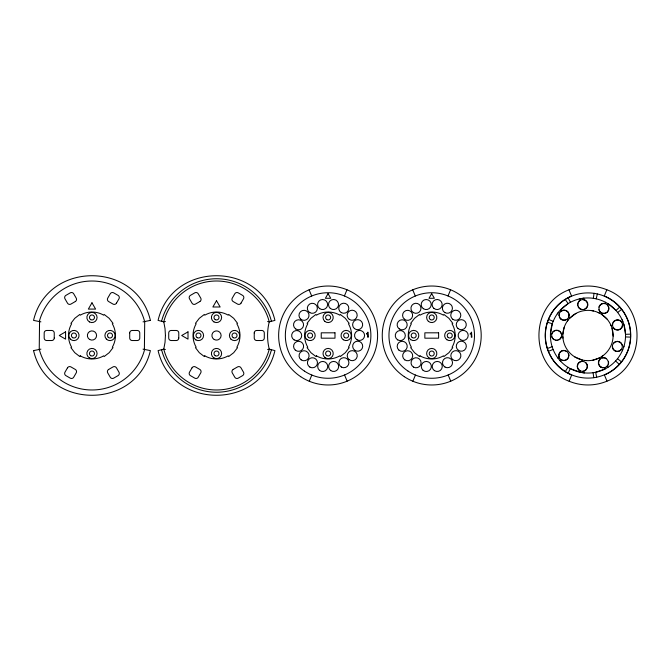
<?xml version="1.0" encoding="UTF-8"?>
<svg xmlns="http://www.w3.org/2000/svg" width="671" height="671" viewBox="0 0 671 671"><rect width="100%" height="100%" fill="white"/><g stroke="black" fill="none" stroke-linecap="round" stroke-linejoin="round"><path stroke-width="1.01" d="M550.463 334.074L552.292 323.774L547.511 322.206M562.868 334.116L564.185 327.339M593.332 298.318L594.045 293.336L594.598 293.42M161.585 321.3L161.929 319.933A56.75 56.75 0 0 1 270.732 318.775L271.42 321.3M271.42 349.7L271.076 351.067A56.75 56.75 0 0 1 162.281 352.225L161.594 349.7M623.644 347.226L624.005 346.127M622.311 350.74L622.747 349.675M309.264 381.237L311.814 375.03M344.416 295.97L346.974 289.763M412.875 381.237L415.433 375.03M448.027 295.97L450.585 289.763M569.125 381.237L571.684 375.03A42.759 42.759 0 0 1 571.549 296.02L568.974 289.83C528.857 304.701 528.958 366.492 569.125 381.237A49.469 49.469 0 0 0 606.987 381.17C647.104 366.299 647.003 304.508 606.836 289.763A49.469 49.469 0 0 0 568.974 289.83M606.836 289.763L604.277 295.97A42.759 42.759 0 0 1 604.412 374.98L606.987 381.17M567.859 373.042A42.592 42.592 0 0 1 548.433 351.327L548.232 350.807A42.592 42.592 0 0 1 547.427 348.526L547.31 348.174A42.592 42.592 0 0 1 580.717 293.529A42.592 42.592 0 0 1 630.539 333.781L630.555 334.158A42.592 42.592 0 0 1 621.455 361.837L621.111 362.273A42.592 42.592 0 0 1 568.186 373.219L570.233 368.605L580.063 372.195M565.284 371.549L567.968 367.289M567.423 321.006L567.951 320.293L566.894 319.396A5.032 5.032 0 0 1 559.287 316.972M557.282 313.852L558.473 312.283M615.592 360.973L619.283 364.378M619.727 307.1L615.978 310.455L608.949 304.332L607.968 303.72L607.314 304.852A5.032 5.032 0 0 1 602.432 313.248L601.728 314.447L606.945 318.977M617.655 312.468L621.631 309.39M602.784 355.831L601.593 356.645L602.281 357.844A5.032 5.032 0 0 1 606.098 358.364M565.208 299.501L568.178 303.577L560.369 310.027L561.149 311.134A5.032 5.032 0 0 1 568.572 317.408L569.637 318.297L575.953 313.407A25.154 25.154 0 0 1 613.126 336.129A25.154 25.154 0 0 1 574.854 356.964A25.154 25.154 0 0 1 575.953 313.407M608.06 367.247L607.112 366.282A5.032 5.032 0 0 0 607.918 365.242M548.433 351.327L553.105 349.457M547.427 348.526L552.116 346.681M33.55 350.606L40.914 349.138M150.396 320.394L143.032 321.862M165.401 321.484L163.766 321.862L158.079 320.394C171.927 260.851 261.086 260.843 274.925 320.394L269.239 321.862L267.603 321.484M267.612 349.516L269.247 349.138L274.925 350.606C261.078 410.149 171.927 410.157 158.088 350.606L163.766 349.138L165.401 349.516M592.803 360.184L599.329 357.937L600.025 359.144A5.032 5.032 0 0 0 604.856 367.574L605.502 368.706L604.479 369.243L595.663 372.271L596.695 377.194M579.174 298.981L580.298 298.746M584.013 298.142L582.864 298.301L583.091 299.593A5.032 5.032 0 0 1 584.743 309.163M630.555 334.158L625.523 334.309L623.837 324.319L622.495 324.454A5.032 5.032 0 0 1 613.353 327.742M40.906 321.862L33.55 320.394C47.364 260.935 136.381 260.809 150.346 320.226M143.04 349.138L150.396 350.606C136.582 410.065 47.566 410.199 33.6 350.765M625.515 336.934L630.539 337.127M584.818 360.444L585.699 360.553M582.621 372.657L584.584 372.908M591.889 310.648L593.5 310.958M597.333 293.948L596.225 298.855M548.534 319.413L553.198 321.317M598.188 312.51L599.48 313.139M574.854 356.964L582.252 359.983L582.009 361.35A5.032 5.032 0 0 0 580.289 370.92M605.435 302.235L605.066 303.535A5.032 5.032 0 0 0 598.893 307.075M617.505 358.725L621.455 361.837M560.755 361.384L559.991 360.52L560.99 359.69A5.032 5.032 0 0 0 568.614 357.316M557.609 357.609L558.322 358.524L559.32 357.685A5.032 5.032 0 0 1 566.785 351.47M568.102 297.823L570.451 302.277M610.811 324.949L611.164 325.762M622.076 319.74L622.839 321.56L621.614 321.996A5.032 5.032 0 0 0 615.777 320.142M412.724 289.83L415.299 296.02M448.161 374.98L450.736 381.17M309.113 289.83L311.688 296.02M344.542 374.98L347.125 381.17M612.044 328.211L613.126 336.129M593.08 372.715L593.768 377.698M562.86 336.716L562.961 338.159M582.176 309.608A5.032 5.032 0 0 1 578.067 306.714M577.681 305.456A5.032 5.032 0 0 1 577.916 302.864M578.519 301.698A5.032 5.032 0 0 1 580.524 300.029M612.472 325.292A5.032 5.032 0 0 1 612.531 323.984M612.925 322.734A5.032 5.032 0 0 1 614.611 320.738M621.522 349.222A5.032 5.032 0 0 1 612.397 345.867M613.302 343.426A5.032 5.032 0 0 1 622.369 345.464M608.429 361.426A5.032 5.032 0 0 1 608.421 364.026M585.674 362.525A5.032 5.032 0 0 1 586.982 368.505M586.269 369.612A5.032 5.032 0 0 1 582.856 371.382M568.454 353.466A5.032 5.032 0 0 1 568.899 356.033M559.01 315.689A5.032 5.032 0 0 1 559.471 313.122M600.176 311.94A5.032 5.032 0 0 1 598.884 309.683M561.476 336.716A5.032 5.032 0 0 1 559.119 339.761M557.903 340.264A5.032 5.032 0 0 1 555.303 340.256M554.087 339.744A5.032 5.032 0 0 1 551.755 336.683M551.763 334.074A5.032 5.032 0 0 1 561.484 334.108M54.242 338.016L54.242 338.075A2.516 2.516 0 0 1 51.726 340.532L46.693 340.532A2.516 2.516 0 0 1 44.177 338.016L44.185 332.858A2.516 2.516 0 0 1 46.693 330.467L51.726 330.467A2.516 2.516 0 0 1 54.242 332.925L54.242 338.016M129.704 332.925L129.704 338.075A2.516 2.516 0 0 0 132.221 340.532L137.253 340.532A2.516 2.516 0 0 0 139.761 338.142L139.769 332.984A2.516 2.516 0 0 0 137.253 330.467L132.221 330.467A2.516 2.516 0 0 0 129.704 332.925M178.771 338.016L178.771 338.075A2.516 2.516 0 0 1 176.255 340.532L171.231 340.532A2.516 2.516 0 0 1 168.715 338.016L168.715 332.858A2.516 2.516 0 0 1 171.231 330.467L176.255 330.467A2.516 2.516 0 0 1 178.771 332.925L178.771 338.016M254.234 332.925L254.234 338.075A2.516 2.516 0 0 0 256.75 340.532L261.782 340.532A2.516 2.516 0 0 0 264.299 338.142L264.299 332.984A2.516 2.516 0 0 0 261.782 330.467L256.808 330.467A2.516 2.516 0 0 0 254.234 332.925M165.443 335.5L165.024 342.369L163.766 349.138L164.429 351.562A54.502 54.502 0 0 0 268.912 350.447L269.247 349.138C267.016 340.222 267.016 330.778 269.239 321.862L268.585 319.438A54.502 54.502 0 0 0 164.093 320.553L163.766 321.862L165.024 328.631L165.443 335.5M39.564 320.553L39.237 349.138L39.899 351.562A54.502 54.502 0 0 0 144.382 350.447L144.71 321.862L144.047 319.438A54.502 54.502 0 0 0 39.564 320.553M67.494 367.842L64.978 372.195A2.516 2.516 0 0 0 65.792 375.567L70.254 378.15A2.516 2.516 0 0 0 73.693 377.228L76.209 372.875A2.516 2.516 0 0 0 75.337 369.461L70.874 366.886A2.516 2.516 0 0 0 67.494 367.842M116.486 303.107L116.452 303.158A2.516 2.516 0 0 1 113.072 304.114L108.66 301.564A2.516 2.516 0 0 1 107.737 298.125L110.254 293.772A2.516 2.516 0 0 1 113.693 292.85L118.155 295.433A2.516 2.516 0 0 1 118.968 298.805L116.486 303.107M192.023 367.842L189.507 372.195A2.516 2.516 0 0 0 190.321 375.567L194.783 378.15A2.516 2.516 0 0 0 198.222 377.228L200.738 372.875A2.516 2.516 0 0 0 199.866 369.461L195.404 366.886A2.516 2.516 0 0 0 192.023 367.842M241.015 303.107L240.99 303.158A2.516 2.516 0 0 1 237.601 304.114L233.189 301.564A2.516 2.516 0 0 1 232.275 298.125L234.791 293.772A2.516 2.516 0 0 1 238.222 292.85L242.692 295.433A2.516 2.516 0 0 1 243.498 298.805L241.015 303.107M328.06 293.646L325.385 298.301L330.761 298.285L328.06 293.646M431.671 293.646L429.004 298.301L434.372 298.285L431.671 293.646M91.977 302.797L88.346 309.088L95.601 309.088L91.977 302.797M80.235 355.831L79.815 356.561L74.783 352.694L70.916 347.662L71.638 347.243A23.477 23.477 0 0 1 71.638 323.757L70.916 323.338L74.783 318.306L79.815 314.439L80.235 315.169A23.477 23.477 0 0 1 103.711 315.169L104.131 314.439L109.163 318.306L113.03 323.338L112.309 323.757A23.477 23.477 0 0 1 112.309 347.243L113.03 347.662L109.163 352.694L104.131 356.561L103.711 355.831A23.477 23.477 0 0 1 80.235 355.831M216.507 300.7L212.875 306.991L220.138 306.991L216.507 300.7M204.764 355.831L204.345 356.561L199.312 352.694L195.446 347.662L196.175 347.243A23.477 23.477 0 0 1 196.175 323.757L195.446 323.338L199.312 318.306L204.345 314.439L204.764 315.169A23.477 23.477 0 0 1 228.241 315.169L228.66 314.439L233.701 318.306L237.559 323.338L236.838 323.757A23.477 23.477 0 0 1 236.838 347.243L237.559 347.662L233.701 352.694L228.66 356.561L228.241 355.831A23.477 23.477 0 0 1 204.764 355.831M316.376 355.831L315.957 356.561L310.925 352.694L307.058 347.662L307.788 347.243A23.477 23.477 0 0 1 307.788 323.757L307.058 323.338L310.925 318.306L315.957 314.439L316.376 315.169A23.477 23.477 0 0 1 339.853 315.169L340.272 314.439L345.313 318.306L349.172 323.338L348.45 323.757A23.477 23.477 0 0 1 348.45 347.243L349.172 347.662L345.313 352.694L340.272 356.561L339.853 355.831A23.477 23.477 0 0 1 316.376 355.831M419.987 355.831L419.568 356.561L414.535 352.694L410.669 347.662L411.398 347.243A23.477 23.477 0 0 1 411.398 323.757L410.669 323.338L414.535 318.306L419.568 314.439L419.987 315.169A23.477 23.477 0 0 1 443.472 315.169L443.883 314.439L448.924 318.306L452.791 323.338L452.061 323.757A23.477 23.477 0 0 1 452.061 347.243L452.791 347.662L448.924 352.694L443.883 356.561L443.472 355.831A23.477 23.477 0 0 1 419.987 355.831M367.909 332.246L366.483 334.074L367.7 333.336L367.7 337.211L368.304 337.211L367.909 332.246M471.528 332.246L470.094 334.074L471.31 333.336L471.31 337.211L471.914 337.211L471.528 332.246M75.337 301.531L70.874 304.106A2.516 2.516 0 0 1 67.494 303.158L64.978 298.805A2.516 2.516 0 0 1 65.901 295.366L70.371 292.791A2.516 2.516 0 0 1 73.693 293.772L76.209 298.125A2.516 2.516 0 0 1 75.337 301.531M199.866 301.531L195.412 304.106A2.516 2.516 0 0 1 192.023 303.158L189.507 298.805A2.516 2.516 0 0 1 190.43 295.366L194.9 292.791A2.516 2.516 0 0 1 198.222 293.772L200.738 298.125A2.516 2.516 0 0 1 199.866 301.531M108.66 369.436L108.61 369.469A2.516 2.516 0 0 0 107.737 372.875L110.254 377.228A2.516 2.516 0 0 0 113.584 378.209L118.046 375.634A2.516 2.516 0 0 0 118.968 372.195L116.452 367.842A2.516 2.516 0 0 0 113.072 366.894L108.66 369.436M233.189 369.436L233.139 369.469A2.516 2.516 0 0 0 232.275 372.875L234.791 377.228A2.516 2.516 0 0 0 238.113 378.209L242.583 375.634A2.516 2.516 0 0 0 243.498 372.195L240.99 367.842A2.516 2.516 0 0 0 237.601 366.894L233.189 369.436M65.565 331.868L59.274 335.5L65.565 339.132L65.565 331.868M187.997 331.868L181.707 335.5L187.997 339.132L187.997 331.868M334.988 332.816L321.241 332.816L321.241 338.184L334.988 338.184L334.988 332.816M438.608 332.816L424.852 332.816L424.852 338.184L438.608 338.184L438.608 332.816M568.152 367.406A37.568 37.568 0 0 0 625.523 336.716A37.568 37.568 0 0 0 570.258 302.378A37.568 37.568 0 0 0 568.152 367.406M579.929 308.652A5.032 5.032 0 0 0 587.863 305.053A5.032 5.032 0 0 0 580.776 299.979A5.032 5.032 0 0 0 579.929 308.652M601.384 312.837A5.032 5.032 0 0 0 608.974 308.559A5.032 5.032 0 0 0 601.476 304.122A5.032 5.032 0 0 0 601.384 312.837M614.284 328.907A5.032 5.032 0 0 0 622.503 326.005A5.032 5.032 0 0 0 615.886 320.335A5.032 5.032 0 0 0 614.284 328.907M614.401 350.623A5.032 5.032 0 0 0 622.344 347.024A5.032 5.032 0 0 0 615.257 341.95A5.032 5.032 0 0 0 614.401 350.623M600.813 367.154A5.032 5.032 0 0 0 608.404 362.877A5.032 5.032 0 0 0 600.906 358.44A5.032 5.032 0 0 0 600.813 367.154M578.939 370.14A5.032 5.032 0 0 0 587.159 367.247A5.032 5.032 0 0 0 580.541 361.577A5.032 5.032 0 0 0 578.939 370.14M560.822 359.497A5.032 5.032 0 0 0 568.756 355.898A5.032 5.032 0 0 0 561.669 350.824A5.032 5.032 0 0 0 560.822 359.497M554.061 339.501A5.032 5.032 0 0 0 561.652 335.223A5.032 5.032 0 0 0 554.154 330.786A5.032 5.032 0 0 0 554.061 339.501M560.897 318.91A5.032 5.032 0 0 0 569.117 316.016A5.032 5.032 0 0 0 562.499 310.346A5.032 5.032 0 0 0 560.897 318.91M408.027 371.097A42.759 42.759 0 0 0 474.405 338.226A42.759 42.759 0 0 0 412.749 297.178A42.759 42.759 0 0 0 408.027 371.097M404.311 376.683A49.469 49.469 0 0 0 481.099 338.654A49.469 49.469 0 0 0 409.78 291.164A49.469 49.469 0 0 0 404.311 376.683M412.17 337.496A2.516 2.516 0 0 0 416.196 335.827A2.516 2.516 0 0 0 412.74 333.177A2.516 2.516 0 0 0 412.17 337.496M423.091 370.333A5.032 5.032 0 0 0 431.285 367.347A5.032 5.032 0 0 0 424.609 361.744A5.032 5.032 0 0 0 423.091 370.333M428.358 321.317A5.116 5.116 0 0 0 436.746 318.473A5.116 5.116 0 0 0 430.086 312.627A5.116 5.116 0 0 0 428.358 321.317M446.903 339.744A5.116 5.116 0 0 0 454.863 335.844A5.116 5.116 0 0 0 447.507 330.904A5.116 5.116 0 0 0 446.903 339.744M410.736 339.669A5.116 5.116 0 0 0 418.796 335.986A5.116 5.116 0 0 0 411.575 330.845A5.116 5.116 0 0 0 410.736 339.669M428.618 357.584A5.116 5.116 0 0 0 436.804 354.196A5.116 5.116 0 0 0 429.775 348.803A5.116 5.116 0 0 0 428.618 357.584M430.396 319.606A2.516 2.516 0 0 0 434.246 317.559A2.516 2.516 0 0 0 430.547 315.253A2.516 2.516 0 0 0 430.396 319.606M430.363 355.638A2.516 2.516 0 0 0 434.238 353.659A2.516 2.516 0 0 0 430.589 351.285A2.516 2.516 0 0 0 430.363 355.638M413.546 367.121A5.032 5.032 0 0 0 421.094 362.759A5.032 5.032 0 0 0 413.546 358.406A5.032 5.032 0 0 0 413.546 367.121M404.798 359.874A5.032 5.032 0 0 0 412.69 356.192A5.032 5.032 0 0 0 405.552 351.201A5.032 5.032 0 0 0 404.798 359.874M398.968 350.161A5.032 5.032 0 0 0 407.154 347.184A5.032 5.032 0 0 0 400.486 341.581A5.032 5.032 0 0 0 398.968 350.161M448.077 337.37A2.516 2.516 0 0 0 452.22 336.02A2.516 2.516 0 0 0 448.974 333.11A2.516 2.516 0 0 0 448.077 337.37M434.363 370.577A5.032 5.032 0 0 0 442.256 366.894A5.032 5.032 0 0 0 435.118 361.895A5.032 5.032 0 0 0 434.363 370.577M452.623 359.522A5.032 5.032 0 0 0 460.809 356.536A5.032 5.032 0 0 0 454.133 350.941A5.032 5.032 0 0 0 452.623 359.522M444.99 367.054A5.032 5.032 0 0 0 452.531 362.701A5.032 5.032 0 0 0 444.99 358.348A5.032 5.032 0 0 0 444.99 367.054M460.658 339.794A5.032 5.032 0 0 0 468.207 335.441A5.032 5.032 0 0 0 460.658 331.08A5.032 5.032 0 0 0 460.658 339.794M458.41 350.321A5.032 5.032 0 0 0 466.311 346.639A5.032 5.032 0 0 0 459.174 341.64A5.032 5.032 0 0 0 458.41 350.321M452.891 319.362A5.032 5.032 0 0 0 460.792 315.68A5.032 5.032 0 0 0 453.655 310.681A5.032 5.032 0 0 0 452.891 319.362M458.025 328.547A5.032 5.032 0 0 0 466.211 325.561A5.032 5.032 0 0 0 459.534 319.958A5.032 5.032 0 0 0 458.025 328.547M433.894 308.375A5.032 5.032 0 0 0 442.088 305.397A5.032 5.032 0 0 0 435.412 299.794A5.032 5.032 0 0 0 433.894 308.375M444.881 312.594A5.032 5.032 0 0 0 452.43 308.241A5.032 5.032 0 0 0 444.881 303.879A5.032 5.032 0 0 0 444.881 312.594M399.279 328.924A5.032 5.032 0 0 0 407.171 325.242A5.032 5.032 0 0 0 400.033 320.243A5.032 5.032 0 0 0 399.279 328.924M404.37 319.186A5.032 5.032 0 0 0 412.556 316.209A5.032 5.032 0 0 0 405.88 310.606A5.032 5.032 0 0 0 404.37 319.186M423.326 308.668A5.032 5.032 0 0 0 431.218 304.986A5.032 5.032 0 0 0 424.08 299.987A5.032 5.032 0 0 0 423.326 308.668M413.437 312.652A5.032 5.032 0 0 0 420.985 308.299A5.032 5.032 0 0 0 413.437 303.946A5.032 5.032 0 0 0 413.437 312.652M397.769 339.92A5.032 5.032 0 0 0 405.318 335.559A5.032 5.032 0 0 0 397.769 331.206A5.032 5.032 0 0 0 397.769 339.92M344.466 337.37A2.516 2.516 0 0 0 348.61 336.02A2.516 2.516 0 0 0 345.364 333.11A2.516 2.516 0 0 0 344.466 337.37M343.292 339.744A5.116 5.116 0 0 0 351.243 335.844A5.116 5.116 0 0 0 343.896 330.904A5.116 5.116 0 0 0 343.292 339.744M324.747 321.317A5.116 5.116 0 0 0 333.135 318.473A5.116 5.116 0 0 0 326.475 312.627A5.116 5.116 0 0 0 324.747 321.317M324.999 357.584A5.116 5.116 0 0 0 333.185 354.196A5.116 5.116 0 0 0 326.156 348.803A5.116 5.116 0 0 0 324.999 357.584M326.743 355.638A2.516 2.516 0 0 0 330.627 353.659A2.516 2.516 0 0 0 326.978 351.285A2.516 2.516 0 0 0 326.743 355.638M300.759 319.186A5.032 5.032 0 0 0 308.945 316.209A5.032 5.032 0 0 0 302.269 310.606A5.032 5.032 0 0 0 300.759 319.186M295.659 328.924A5.032 5.032 0 0 0 303.56 325.242A5.032 5.032 0 0 0 296.423 320.243A5.032 5.032 0 0 0 295.659 328.924M354.8 350.321A5.032 5.032 0 0 0 362.692 346.639A5.032 5.032 0 0 0 355.555 341.64A5.032 5.032 0 0 0 354.8 350.321M349.004 359.522A5.032 5.032 0 0 0 357.198 356.536A5.032 5.032 0 0 0 350.522 350.941A5.032 5.032 0 0 0 349.004 359.522M319.48 370.333A5.032 5.032 0 0 0 327.666 367.347A5.032 5.032 0 0 0 320.998 361.744A5.032 5.032 0 0 0 319.48 370.333M330.753 370.577A5.032 5.032 0 0 0 338.645 366.894A5.032 5.032 0 0 0 331.508 361.895A5.032 5.032 0 0 0 330.753 370.577M341.371 367.054A5.032 5.032 0 0 0 348.92 362.701A5.032 5.032 0 0 0 341.371 358.348A5.032 5.032 0 0 0 341.371 367.054M301.178 359.874A5.032 5.032 0 0 0 309.079 356.192A5.032 5.032 0 0 0 301.942 351.201A5.032 5.032 0 0 0 301.178 359.874M309.935 367.121A5.032 5.032 0 0 0 317.475 362.759A5.032 5.032 0 0 0 309.935 358.406A5.032 5.032 0 0 0 309.935 367.121M295.357 350.161A5.032 5.032 0 0 0 303.544 347.184A5.032 5.032 0 0 0 296.867 341.581A5.032 5.032 0 0 0 295.357 350.161M294.158 339.92A5.032 5.032 0 0 0 301.707 335.559A5.032 5.032 0 0 0 294.158 331.206A5.032 5.032 0 0 0 294.158 339.92M319.715 308.668A5.032 5.032 0 0 0 327.607 304.986A5.032 5.032 0 0 0 320.47 299.987A5.032 5.032 0 0 0 319.715 308.668M309.826 312.652A5.032 5.032 0 0 0 317.375 308.299A5.032 5.032 0 0 0 309.826 303.946A5.032 5.032 0 0 0 309.826 312.652M330.283 308.375A5.032 5.032 0 0 0 338.469 305.397A5.032 5.032 0 0 0 331.793 299.794A5.032 5.032 0 0 0 330.283 308.375M354.405 328.547A5.032 5.032 0 0 0 362.6 325.561A5.032 5.032 0 0 0 355.924 319.958A5.032 5.032 0 0 0 354.405 328.547M357.047 339.794A5.032 5.032 0 0 0 364.588 335.441A5.032 5.032 0 0 0 357.047 331.08A5.032 5.032 0 0 0 357.047 339.794M349.281 319.362A5.032 5.032 0 0 0 357.173 315.68A5.032 5.032 0 0 0 350.036 310.681A5.032 5.032 0 0 0 349.281 319.362M341.271 312.594A5.032 5.032 0 0 0 348.819 308.241A5.032 5.032 0 0 0 341.271 303.879A5.032 5.032 0 0 0 341.271 312.594M326.785 319.606A2.516 2.516 0 0 0 330.627 317.559A2.516 2.516 0 0 0 326.936 315.253A2.516 2.516 0 0 0 326.785 319.606M307.125 339.669A5.116 5.116 0 0 0 315.177 335.986A5.116 5.116 0 0 0 307.964 330.845A5.116 5.116 0 0 0 307.125 339.669M308.559 337.496A2.516 2.516 0 0 0 312.585 335.827A2.516 2.516 0 0 0 309.13 333.177A2.516 2.516 0 0 0 308.559 337.496M304.416 371.097A42.759 42.759 0 0 0 370.795 338.226A42.759 42.759 0 0 0 309.138 297.178A42.759 42.759 0 0 0 304.416 371.097M300.7 376.683A49.469 49.469 0 0 0 377.488 338.654A49.469 49.469 0 0 0 306.161 291.164A49.469 49.469 0 0 0 300.7 376.683M106.387 339.115A5.116 5.116 0 0 0 114.942 336.825A5.116 5.116 0 0 0 108.677 330.56A5.116 5.116 0 0 0 106.387 339.115M90.719 355.705A2.516 2.516 0 0 0 94.485 353.525A2.516 2.516 0 0 0 90.719 351.352A2.516 2.516 0 0 0 90.719 355.705M70.329 339.115A5.116 5.116 0 0 0 78.884 336.825A5.116 5.116 0 0 0 72.619 330.56A5.116 5.116 0 0 0 70.329 339.115M89.419 357.953A5.116 5.116 0 0 0 97.085 353.525A5.116 5.116 0 0 0 89.419 349.096A5.116 5.116 0 0 0 89.419 357.953M72.686 337.681A2.516 2.516 0 0 0 76.46 335.5A2.516 2.516 0 0 0 72.686 333.319A2.516 2.516 0 0 0 72.686 337.681M90.719 319.648A2.516 2.516 0 0 0 94.485 317.475A2.516 2.516 0 0 0 90.719 315.295A2.516 2.516 0 0 0 90.719 319.648M89.419 321.904A5.116 5.116 0 0 0 97.085 317.475A5.116 5.116 0 0 0 89.419 313.047A5.116 5.116 0 0 0 89.419 321.904M108.224 337.278A2.516 2.516 0 0 0 112.434 336.154A2.516 2.516 0 0 0 109.348 333.068A2.516 2.516 0 0 0 108.224 337.278M89.671 339.492A4.613 4.613 0 0 0 96.582 335.5A4.613 4.613 0 0 0 89.671 331.508A4.613 4.613 0 0 0 89.671 339.492M195.924 339.929A5.116 5.116 0 0 0 203.59 335.5A5.116 5.116 0 0 0 195.924 331.071A5.116 5.116 0 0 0 195.924 339.929M213.948 321.904A5.116 5.116 0 0 0 221.623 317.475A5.116 5.116 0 0 0 213.948 313.047A5.116 5.116 0 0 0 213.948 321.904M230.916 339.115A5.116 5.116 0 0 0 239.472 336.825A5.116 5.116 0 0 0 233.206 330.56A5.116 5.116 0 0 0 230.916 339.115M213.948 357.953A5.116 5.116 0 0 0 221.623 353.525A5.116 5.116 0 0 0 213.948 349.096A5.116 5.116 0 0 0 213.948 357.953M214.2 339.492A4.613 4.613 0 0 0 221.12 335.5A4.613 4.613 0 0 0 214.2 331.508A4.613 4.613 0 0 0 214.2 339.492M215.248 355.705A2.516 2.516 0 0 0 219.023 353.525A2.516 2.516 0 0 0 215.248 351.352A2.516 2.516 0 0 0 215.248 355.705M233.273 337.681A2.516 2.516 0 0 0 237.048 335.5A2.516 2.516 0 0 0 233.273 333.319A2.516 2.516 0 0 0 233.273 337.681M215.248 319.648A2.516 2.516 0 0 0 219.023 317.475A2.516 2.516 0 0 0 215.248 315.295A2.516 2.516 0 0 0 215.248 319.648M197.224 337.681A2.516 2.516 0 0 0 200.99 335.5A2.516 2.516 0 0 0 197.224 333.319A2.516 2.516 0 0 0 197.224 337.681"/></g></svg>
